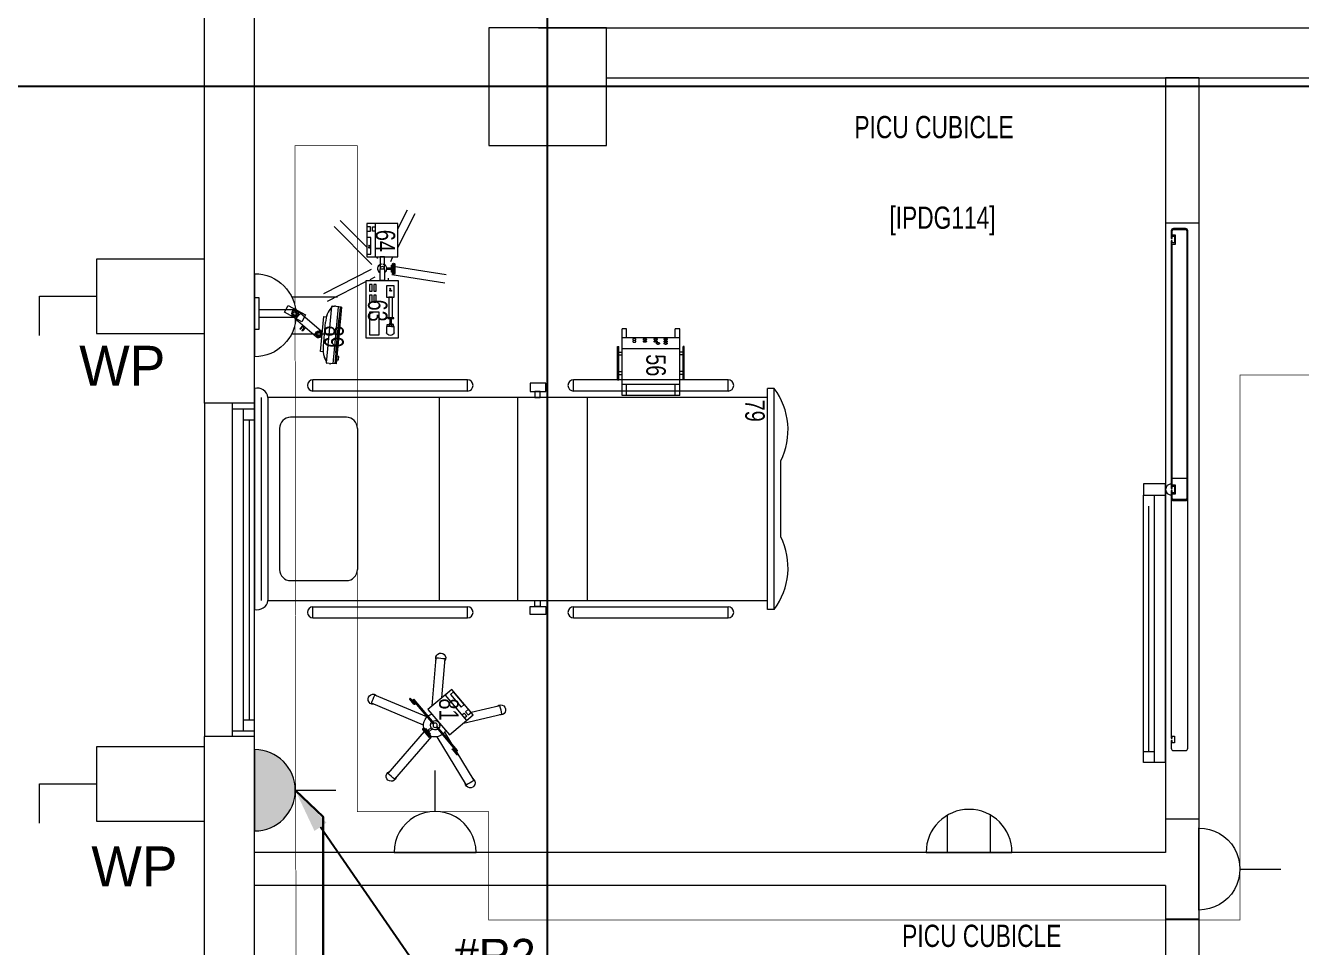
# Model space of a CAD drawing. Header units: metres. Extents: x 75097 to 220695, y -1557923 to -1361206.
# Drawn here: x 98263 to 104012, y -1400963 to -1396813 of the extents above; entities that cross this region are included whole.
import ezdxf
from ezdxf import colors
from ezdxf.entities.mleader import LeaderData, LeaderLine
from ezdxf.math import Vec2, Vec3

# ---------------------------------------------------------------- set-up
doc = ezdxf.new("R2010")
doc.units = ezdxf.units.M
doc.layers.get('0').update_dxf_attribs({"lineweight": 0})
for name, color, linetype, lineweight in [('A-100 - Copy$0$72_EGR_BASE_TEXT', 8, 'Continuous', 0), ('A-100 - Copy$0$Aluminum', 8, 'Continuous', 0), ('A-100 - Copy$0$Medical Equipment and Furniture', 8, 'Continuous', 0), ('A-100 - Copy$0$Medical Equipment and Furniture1', 8, 'Continuous', 5), ('A-100 - Copy$0$Medical Equipment and Furniture2', 8, 'Continuous', 13), ('A-100 - Copy$0$Proj', 8, 'Continuous', 0), ('A-100 - Copy$0$Structure', 8, 'Continuous', 9), ('A-100 - Copy$0$Walls', 8, 'Continuous', 0), ('A-100 - Copy$0$Wooden Joinery', 8, 'Continuous', 0), ('E-LG', 245, 'Continuous', 30)]:
    doc.layers.add(name, color=color, linetype=linetype, lineweight=lineweight)
doc.layers.add('A-100 - Copy$0$axes', color=8, linetype='Continuous')
doc.layers.add('PD-VENT', color=8, linetype='Continuous')
for name, color, linetype, lineweight, true_color in [('E-POWR', 7, 'Continuous', 9, 0x4e7e3e), ('E-POWR-IDEN _1-100_', 7, 'Continuous', 9, 0x4e7e3e), ('E-PW', 7, 'Continuous', 9, 0x4e7e3e)]:
    doc.layers.add(name, color=color, linetype=linetype, lineweight=lineweight, true_color=true_color)
doc.styles.add('A-100 - Copy$0$list_ghTextstyle', font='romans.shx', dxfattribs={"height": 0.25})
doc.styles.add('A-100 - Copy$0$X3G_ENTITY_257CFD', font='swisscl.ttf', dxfattribs={"height": 200})
doc.styles.add('A-100 - Copy$0$X3G_ENTITY_2587EA', font='swisscl.ttf', dxfattribs={"height": 200})
doc.styles.add('Optima_5', font='', dxfattribs={"height": 3.001645})
doc.styles.get("Standard").update_dxf_attribs({"font": 'GOTHIC.TTF'})
doc.styles.get('Optima_5').set_extended_font_data('Optima')

# ---------------------------------------------------------------- blocks, each defined once
blk = doc.blocks.new('GI-041_dwg_E-SKT2-3902840-GI-041')
at = {"layer": 'E-POWR'}
blk.add_line((0.1982, 0), (-0.1982, 0), dxfattribs=at)
at = {"layer": 'E-PW'}
for p, q in [((-0.0879, 0.1765), (-0.0879, 0.3944)), ((0.0878, 0.1766), (0.0878, 0.3944)), ((-0.1466, 0), (0.1466, 0))]:
    blk.add_line(p, q, dxfattribs=at)
blk.add_arc((0, 0), 0.1972, 0.0142, 180.0142, dxfattribs=at)
blk = doc.blocks.new('NORMAL SOCKET')
at = {"layer": 'E-POWR'}
for p, q in [((0, 307.7), (0, 615.4)), ((-307.7, 0), (307.7, 0))]:
    blk.add_line(p, q, dxfattribs=at)
blk.add_ellipse((0, 0), major_axis=(32.8, 305.9), ratio=1, start_param=4.81904, end_param=7.960633, dxfattribs=at)
blk = doc.blocks.new('GI-041_dwg__U120-3902841-GI-041')
at = {"layer": 'E-POWR', "flags": 128}
blk.add_lwpolyline([(-0.1145, 0), (0.1145, 0), (0.1145, 0.1572), (-0.1145, 0.1572)], close=True, dxfattribs=at)
blk.add_lwpolyline([(0.2354, 0.1613), (0.2354, 0.0786), (0.1145, 0.0786)], dxfattribs=at)
blk = doc.blocks.new('WALL OUTLET')
at = {"layer": 'E-POWR', "extrusion": (9.94399e-05, 4.90741e-07, 1)}
blk.add_line((-193.4, 0, 0), (193.4, 0, 0), dxfattribs=at)
blk.add_line((-193.4, 0, 0), (193.4, 0, 0), dxfattribs=at)
at = {"layer": 'E-POWR', "extrusion": (9.94399e-05, 4.90741e-07, 1), "elevation": 0}
for points in [[(-96.7, 0), (-96.7, 167.5)], [(96.7, 0), (96.7, 167.5)]]:
    blk.add_lwpolyline(points, dxfattribs=at)
at = {"layer": 'E-POWR', "extrusion": (9.94399e-05, 4.90741e-07, 1)}
blk.add_arc((0, 0, 0), 193.4, 359.99626, 179.99626, dxfattribs=at)
blk = doc.blocks.new('GI-041_dwg_UPS-E-SKT1-3902843-GI-041')
at = {"layer": 'E-POWR'}
blk.add_hatch(color=256, dxfattribs=at).paths.add_polyline_path([(-0.1987, -0.0005), (0.1987, -0.0005), (0.1929, 0.0471), (0.176, 0.0919), (0.1487, 0.1313), (0.1129, 0.1631), (0.0705, 0.1853), (0.024, 0.1968), (-0.024, 0.1968), (-0.0705, 0.1853), (-0.1129, 0.1631), (-0.1487, 0.1313), (-0.176, 0.0919), (-0.1929, 0.0471)], flags=0)
for p, q in [((0, 0.1983), (0, 0.397)), ((-0.1987, -0.0005), (0.1987, -0.0005)), ((-0.1473, -0.0005), (0.1473, -0.0005))]:
    blk.add_line(p, q, dxfattribs=at)
blk.add_arc((0, -0.0005), 0.1987, 360, 180, dxfattribs=at)
blk = doc.blocks.new('A-100 - Copy$0$IC.1')
at = {"layer": 'A-100 - Copy$0$Medical Equipment and Furniture1'}
for p, q in [((42.4872, -10.88), (41.4928, -10.88)), ((42.4472, -10.91), (41.5328, -10.91)), ((42.4472, -10.91), (41.5328, -10.91)), ((42.4472, -10.91), (41.5328, -10.91)), ((41.5328, -10.94), (41.5328, -13.1914)), ((42.4472, -10.94), (41.5328, -10.94)), ((42.4472, -13.1914), (42.4472, -10.94)), ((42.3077, -10.9923), (41.6724, -10.9923)), ((41.6224, -11.0423), (41.6224, -11.2937)), ((42.3577, -11.2937), (42.3577, -11.0423)), ((41.4542, -11.1429), (41.4542, -11.8396)), ((41.4542, -11.1429), (41.5042, -11.1429)), ((41.5042, -11.1429), (41.5042, -11.8396)), ((42.4759, -11.1429), (42.5259, -11.1429)), ((42.4759, -11.8396), (42.4759, -11.1429)), ((42.5259, -11.8396), (42.5259, -11.1429)), ((42.3077, -11.3437), (41.6724, -11.3437)), ((41.5328, -11.7137), (42.4472, -11.7137)), ((41.4542, -11.8396), (41.5042, -11.8396)), ((42.4759, -11.8396), (42.5259, -11.8396)), ((41.5328, -12.0657), (42.4472, -12.0657)), ((41.4542, -12.3172), (41.4542, -13.0139)), ((41.4542, -12.3172), (41.5042, -12.3172)), ((41.5042, -12.3172), (41.5042, -13.0139)), ((42.4759, -12.3172), (42.5259, -12.3172)), ((42.4759, -13.0139), (42.4759, -12.3172)), ((42.5259, -13.0139), (42.5259, -12.3172)), ((41.5328, -12.3807), (42.4472, -12.3807)), ((41.4542, -13.0139), (41.5042, -13.0139)), ((42.4759, -13.0139), (42.5259, -13.0139)), ((41.4928, -13.1914), (42.4872, -13.1914)), ((41.4928, -13.2214), (41.4928, -13.1914)), ((41.4928, -13.2214), (42.4872, -13.2214)), ((42.4872, -13.2214), (42.4872, -13.1914)), ((41.8192, -13.2514), (42.1609, -13.2514))]:
    blk.add_line(p, q, dxfattribs=at)
for points in [[(41.4689, -12.1927), (41.4689, -12.1212), (41.5064, -12.1212), (41.5064, -12.1927)], [(42.5112, -12.1927), (42.5112, -12.1212), (42.4737, -12.1212), (42.4737, -12.1927)], [(41.5064, -12.1674), (41.5064, -12.1434), (41.5328, -12.1434), (41.5328, -12.1674)], [(42.4737, -12.1674), (42.4737, -12.1434), (42.4472, -12.1434), (42.4472, -12.1674)]]:
    blk.add_lwpolyline(points, close=True, dxfattribs=at)
for centre, radius, start, end in [((41.539, -10.8926), 0.0478, 164.74006, 262.64007), ((42.4411, -10.8926), 0.0478, 277.35993, 15.25994), ((41.6724, -11.0423), 0.05, 90, 180), ((42.3077, -11.0423), 0.05, 0, 90), ((41.4792, -11.1429), 0.025, 0, 180), ((42.5009, -11.1429), 0.025, 0, 180), ((41.6724, -11.2937), 0.05, 180, 270), ((42.3077, -11.2937), 0.05, 270, 0), ((41.4792, -11.8396), 0.025, 180, 0), ((42.5009, -11.8396), 0.025, 180, 0), ((41.4792, -12.3172), 0.025, 0, 180), ((42.5009, -12.3172), 0.025, 0, 180), ((41.4792, -13.0139), 0.025, 180, 0), ((42.5009, -13.0139), 0.025, 180, 0), ((41.6806, -12.9691), 0.3145, 233.34878, 296.14643), ((42.2995, -12.9691), 0.3145, 243.85357, 306.65122)]:
    blk.add_arc(centre, radius, start, end, dxfattribs=at)
blk = doc.blocks.new('A-100 - Copy$0$IC.4')
at = {"layer": 'A-100 - Copy$0$Medical Equipment and Furniture1'}
for p, q in [((31.2175, -28.0475), (31.214, -28.0706)), ((31.2167, -28.0528), (31.4722, -28.0766)), ((31.2175, -28.0475), (31.266, -28.052)), ((31.2653, -28.0595), (31.266, -28.0521)), ((31.2653, -28.0595), (31.266, -28.0521)), ((31.266, -28.0521), (31.4238, -28.0667)), ((31.2125, -28.0897), (31.2131, -28.0787)), ((31.2125, -28.0897), (31.2131, -28.0787)), ((31.4683, -28.1146), (31.2135, -28.0909)), ((31.2174, -28.0912), (31.2135, -28.0909)), ((31.2152, -28.0625), (31.4716, -28.0865)), ((31.2152, -28.0625), (31.2652, -28.0672)), ((31.2653, -28.0595), (31.4231, -28.0741)), ((31.4238, -28.0667), (31.4231, -28.0741)), ((31.4238, -28.0667), (31.4233, -28.0721)), ((31.4238, -28.0667), (31.4724, -28.0712)), ((31.4709, -28.1027), (31.4695, -28.1137)), ((31.4709, -28.1027), (31.4695, -28.1137)), ((31.4724, -28.0712), (31.4715, -28.0946)), ((31.3256, -28.1392), (31.2451, -28.2325)), ((31.2591, -28.1266), (31.2601, -28.1153)), ((31.2591, -28.1266), (31.2601, -28.1154)), ((31.4169, -28.1412), (31.2591, -28.1266)), ((31.4169, -28.1412), (31.2591, -28.1266)), ((31.2698, -28.2538), (31.3503, -28.1605)), ((31.3924, -28.1291), (31.2853, -28.1192)), ((31.4179, -28.13), (31.4169, -28.1412)), ((31.4179, -28.13), (31.4169, -28.1412)), ((31.4683, -28.1146), (31.4643, -28.1143)), ((31.2095, -28.2871), (31.2519, -28.209)), ((31.2826, -28.2257), (31.2401, -28.3037)), ((31.2519, -28.209), (31.2826, -28.2257)), ((31.2985, -28.2206), (31.3144, -28.2343)), ((31.3049, -28.2217), (31.3107, -28.2149)), ((31.3166, -28.2318), (31.3049, -28.2217)), ((31.3087, -28.2087), (31.3246, -28.2225)), ((31.3224, -28.225), (31.3107, -28.2149)), ((31.3246, -28.2225), (31.3224, -28.225)), ((31.2451, -28.2325), (31.2297, -28.2503)), ((31.2297, -28.2503), (31.2297, -28.4193)), ((31.2451, -28.2325), (31.2698, -28.2538)), ((31.2623, -28.2624), (31.2698, -28.2538)), ((31.2623, -28.4193), (31.2623, -28.2564)), ((31.3144, -28.2343), (31.3166, -28.2318)), ((31.2401, -28.3037), (31.2095, -28.2871)), ((31.2623, -28.3628), (31.2623, -28.3284)), ((31.2297, -28.4193), (31.2623, -28.4193))]:
    blk.add_line(p, q, dxfattribs=at)
for points in [[(31.4384, -28.0681), (31.4536, -28.0695), (31.4545, -28.0605), (31.4392, -28.0591)], [(31.3181, -28.4193), (31.3181, -28.4389), (31.174, -28.4389), (31.174, -28.4193)]]:
    blk.add_lwpolyline(points, close=True, dxfattribs=at)
for centre, radius in [((31.338, -28.1499), 0.0146), ((31.338, -28.1499), 0.00861), ((31.246, -28.2564), 0.0146), ((31.246, -28.2564), 0.00861)]:
    blk.add_circle(centre, radius, dxfattribs=at)
for centre, radius, start, end in [((31.2197, -28.0753), 0.00743, 140.48168, 206.73229), ((31.2197, -28.0753), 0.00743, 140.48168, 206.73229), ((31.2136, -28.0897), 0.00112, 176.66877, 264.66879), ((31.2136, -28.0897), 0.00112, 176.66877, 264.66879), ((31.2885, -28.0151), 0.1042, 226.96619, 268.29174), ((31.2885, -28.0151), 0.1042, 226.96612, 254.21293), ((31.4648, -28.0982), 0.00761, 323.47742, 27.98418), ((31.4648, -28.0982), 0.00761, 323.47742, 27.98418), ((31.338, -28.1499), 0.0163, 319.18704, 139.18704), ((31.4085, -28.0262), 0.1042, 261.09392, 302.33649), ((31.4085, -28.0262), 0.1042, 275.17127, 302.33649), ((31.4684, -28.1135), 0.00113, 264.64594, 352.35028), ((31.4684, -28.1135), 0.00113, 264.64594, 352.35028), ((31.246, -28.2564), 0.0163, 180, 0)]:
    blk.add_arc(centre, radius, start, end, dxfattribs=at)
blk = doc.blocks.new('A-100 - Copy$0$Syringe')
at = {"layer": 'A-100 - Copy$0$Medical Equipment and Furniture2'}
for points in [[(42.9739, -11.5277), (42.7139, -11.5277), (42.7139, -11.3827), (42.9739, -11.3827), (42.9739, -11.5277)], [(42.7384, -11.5086), (42.7658, -11.5086), (42.7658, -11.475), (42.7384, -11.475)], [(42.779, -11.4899), (42.779, -11.487), (42.7748, -11.487), (42.7748, -11.5), (42.779, -11.5), (42.779, -11.497)], [(42.8023, -11.4899), (42.779, -11.4899)], [(42.779, -11.497), (42.8023, -11.497)], [(42.8055, -11.4851), (42.8055, -11.48), (42.8023, -11.48), (42.8023, -11.5069), (42.8055, -11.5069), (42.8055, -11.5019)], [(42.8055, -11.5019), (42.8984, -11.5019), (42.8984, -11.4851), (42.8055, -11.4851)], [(42.8055, -11.4899), (42.8055, -11.497)], [(42.8055, -11.497), (42.8055, -11.4899)], [(42.8055, -11.497), (42.8055, -11.4899)]]:
    blk.add_lwpolyline(points, dxfattribs=at)
for points in [[(42.8312, -11.3974), (42.7289, -11.3974), (42.7289, -11.4415), (42.8312, -11.4415)], [(42.9073, -11.3985), (42.8765, -11.3985), (42.8765, -11.4091), (42.9073, -11.4091)], [(42.9073, -11.4175), (42.8765, -11.4175), (42.8765, -11.4281), (42.9073, -11.4281)], [(42.956, -11.3985), (42.9252, -11.3985), (42.9252, -11.4091), (42.956, -11.4091)], [(42.956, -11.4175), (42.9252, -11.4175), (42.9252, -11.4281), (42.956, -11.4281)], [(42.7748, -11.487), (42.7658, -11.487), (42.7658, -11.4777), (42.7748, -11.4777)], [(42.7748, -11.4967), (42.7658, -11.4967), (42.7658, -11.5059), (42.7748, -11.5059)], [(42.9498, -11.475), (42.8984, -11.475), (42.8984, -11.5086), (42.9498, -11.5086)]]:
    blk.add_lwpolyline(points, close=True, dxfattribs=at)
at = {"layer": 'A-100 - Copy$0$Medical Equipment and Furniture2', "extrusion": (0, 0, -1)}
blk.add_ellipse((42.7384, -11.4918), major_axis=(0, 0.0168), ratio=0.733735, start_param=3.141593, end_param=6.283185, dxfattribs=at)
blk = doc.blocks.new('A-100 - Copy$0$Infusion')
at = {"layer": 'A-100 - Copy$0$Medical Equipment and Furniture2'}
for points in [[(43.0793, -11.3852), (43.0793, -11.5252), (43.2293, -11.5252), (43.2293, -11.3852), (43.0793, -11.3852)], [(43.1962, -11.4242), (43.1962, -11.4114), (43.215, -11.4114), (43.215, -11.4242)]]:
    blk.add_lwpolyline(points, dxfattribs=at)
for points in [[(43.0793, -11.3852), (43.0793, -11.4242), (43.2293, -11.4242), (43.2293, -11.3852)], [(43.0927, -11.3852), (43.0927, -11.404), (43.1673, -11.404), (43.1673, -11.3852)], [(43.1962, -11.3852), (43.1962, -11.4027), (43.215, -11.4027), (43.215, -11.3852)]]:
    blk.add_lwpolyline(points, close=True, dxfattribs=at)
blk = doc.blocks.new('A-100 - Copy$0$Infusion Syringe')
at = {"layer": 'A-100 - Copy$0$Medical Equipment and Furniture1'}
for p, q in [((42.9683, -11.3827), (42.8788, -11.2071)), ((43.0225, -11.4053), (42.9127, -11.1899)), ((43.0459, -11.409), (43.2169, -11.238)), ((43.1234, -11.3852), (43.2437, -11.2649)), ((42.9886, -11.4225), (42.9765, -11.3988)), ((43.0124, -11.4411), (43.017, -11.4365)), ((43.0234, -11.4354), (43.017, -11.4365)), ((43.0357, -11.4374), (43.0414, -11.4403)), ((43.0444, -11.4461), (43.0414, -11.4403)), ((43.0728, -11.4359), (43.0766, -11.432)), ((43.0006, -11.498), (42.9627, -11.7368)), ((42.9753, -11.4431), (42.9739, -11.4433)), ((42.9838, -11.4812), (42.9765, -11.4824)), ((43.0175, -11.473), (43.0233, -11.476)), ((43.0297, -11.4749), (43.0233, -11.476)), ((43.0407, -11.4693), (43.0453, -11.4647)), ((43.0463, -11.4583), (43.0453, -11.4647)), ((43.0592, -11.4932), (43.0766, -11.502)), ((43.0791, -11.4595), (43.0793, -11.4596)), ((43.0381, -11.5039), (43.0003, -11.7427)), ((43.1221, -11.5252), (43.2746, -11.6029)), ((43.2058, -11.5252), (43.2919, -11.5691))]:
    blk.add_line(p, q, dxfattribs=at)
for points in [[(43.0266, -11.4455), (43.0266, -11.4649), (42.9739, -11.4649), (42.9739, -11.4455)], [(43.043, -11.4963), (43.043, -11.5009), (43.0102, -11.5009), (43.0102, -11.4963)], [(43.0266, -11.4455), (43.0266, -11.4649), (43.0793, -11.4649), (43.0793, -11.4455)]]:
    blk.add_lwpolyline(points, close=True, dxfattribs=at)
for points in [[(43.0302, -11.4759), (43.0302, -11.4963), (43.0229, -11.4963), (43.0229, -11.4759)], [(43.0046, -11.5009), (43.0485, -11.5009)], [(43.0485, -11.5116), (43.0046, -11.5116)]]:
    blk.add_lwpolyline(points, dxfattribs=at)
for radius, start, end in [(0.021, 6.82759, 152.46157), (0.021, 207.53843, 353.17241), (0.00972, 270, 90)]:
    blk.add_arc((43.0266, -11.4552), radius, start, end, dxfattribs=at)
for centre in [(43.0046, -11.5062), (43.0101, -11.5062), (43.0156, -11.5062), (43.0211, -11.5062), (43.0266, -11.5062), (43.0321, -11.5062), (43.0375, -11.5062), (43.043, -11.5062), (43.0485, -11.5062)]:
    blk.add_ellipse(centre, major_axis=(0, -0.00537), ratio=0.510594, start_param=3.141593, end_param=9.424778, dxfattribs=at)
for name in ['A-100 - Copy$0$Syringe', 'A-100 - Copy$0$Infusion']:
    blk.add_blockref(name, (0, 0), dxfattribs=at)
blk = doc.blocks.new('A-100 - Copy$0$IC.5')
at = {"layer": 'A-100 - Copy$0$Medical Equipment and Furniture2'}
for points in [[(31.601, -27.8325), (31.5106, -27.9394), (31.3961, -27.8425), (31.4865, -27.7356), (31.601, -27.8325)], [(31.4866, -27.7868), (31.4949, -27.777), (31.4805, -27.7649), (31.4723, -27.7746)]]:
    blk.add_lwpolyline(points, dxfattribs=at)
for points in [[(31.601, -27.8325), (31.5758, -27.8623), (31.4613, -27.7654), (31.4865, -27.7356)], [(31.5118, -27.757), (31.5005, -27.7703), (31.4862, -27.7582), (31.4974, -27.7449)], [(31.5908, -27.8238), (31.5786, -27.8382), (31.5217, -27.79), (31.5338, -27.7757)]]:
    blk.add_lwpolyline(points, close=True, dxfattribs=at)
blk = doc.blocks.new('A-100 - Copy$0$IC.5 on Trolley')
at = {"layer": 'A-100 - Copy$0$Medical Equipment and Furniture1'}
for p, q in [((31.4491, -27.7798), (31.4897, -27.6072)), ((31.4983, -27.7455), (31.5287, -27.6163)), ((31.3877, -27.8988), (31.1701, -27.7668)), ((31.3241, -27.8134), (31.1908, -27.7326)), ((31.3299, -27.8295), (31.307, -27.8101)), ((31.3331, -27.8257), (31.3102, -27.8063)), ((31.4309, -27.9028), (31.3236, -27.812)), ((31.4342, -27.899), (31.3268, -27.8081)), ((31.4084, -27.8646), (31.3558, -27.8327)), ((31.5637, -27.8766), (31.7403, -27.8619)), ((31.3897, -27.9237), (31.1969, -28.0898)), ((31.4203, -27.9024), (31.4217, -27.8961)), ((31.4213, -27.9147), (31.4238, -27.9207)), ((31.4224, -27.8955), (31.4217, -27.8961)), ((31.4293, -27.9241), (31.4238, -27.9207)), ((31.4267, -27.8918), (31.4262, -27.8922)), ((31.4381, -27.887), (31.4445, -27.8865)), ((31.4414, -27.9269), (31.4479, -27.9264)), ((31.4501, -27.8899), (31.4445, -27.8865)), ((31.4453, -27.9149), (31.5526, -28.0058)), ((31.4528, -27.9221), (31.4479, -27.9264)), ((31.4485, -27.9111), (31.5558, -28.002)), ((31.4582, -27.8992), (31.4607, -27.9052)), ((31.4592, -27.9115), (31.4607, -27.9052)), ((31.49, -27.9229), (31.491, -27.9228)), ((31.5272, -27.9198), (31.7436, -27.9018)), ((31.4119, -27.9573), (31.223, -28.1201)), ((31.4401, -27.9597), (31.5386, -28.1944)), ((31.477, -27.9442), (31.5755, -28.1789)), ((31.5343, -28.0025), (31.5572, -28.0219)), ((31.5375, -27.9987), (31.5604, -28.0181))]:
    blk.add_line(p, q, dxfattribs=at)
for points in [[(31.42, -27.9642), (31.3865, -27.9358)], [(31.3935, -27.9276), (31.427, -27.956)], [(31.4291, -27.9251), (31.416, -27.9407), (31.4104, -27.936), (31.4235, -27.9204)]]:
    blk.add_lwpolyline(points, dxfattribs=at)
blk.add_lwpolyline([(31.4257, -27.949), (31.4227, -27.9524), (31.3977, -27.9312), (31.4006, -27.9278)], close=True, dxfattribs=at)
blk.add_circle((31.4397, -27.907), 0.00972, dxfattribs=at)
for centre, radius, start, end in [((31.5092, -27.6118), 0.0225, 319.48845, 194.02054), ((31.4397, -27.907), 0.3033, 72.97321, 80.53577), ((31.1804, -27.7497), 0.0225, 31.48845, 266.02054), ((31.4397, -27.907), 0.3033, 144.97321, 152.53577), ((31.3086, -27.8082), 0.0025, 49.75449, 229.75449), ((31.3216, -27.8134), 0.0025, 269.57621, 49.75449), ((31.3252, -27.8101), 0.0025, 49.75449, 229.75449), ((31.3315, -27.8276), 0.0025, 229.75449, 49.75449), ((31.3343, -27.8243), 0.0025, 49.75449, 187.05013), ((31.4397, -27.907), 0.0527, 116.24338, 202.9382), ((31.7419, -27.8818), 0.0225, 247.48845, 122.02054), ((31.4397, -27.907), 0.3033, 0.97321, 8.53577), ((31.4397, -27.907), 0.021, 146.58208, 312.9269), ((31.4397, -27.907), 0.021, 326.58208, 132.9269), ((31.4397, -27.907), 0.0527, 256.57079, 343.2656), ((31.5359, -28.0006), 0.0025, 49.75449, 229.75449), ((31.5387, -27.9973), 0.0025, 272.45885, 49.75449), ((31.5515, -28.008), 0.0025, 49.75449, 189.93277), ((31.5542, -28.0039), 0.0025, 229.75449, 49.75449), ((31.5588, -28.02), 0.0025, 229.75449, 49.75449), ((31.21, -28.1049), 0.0225, 103.48845, 338.02054), ((31.4397, -27.907), 0.3033, 216.97321, 224.53577), ((31.557, -28.1866), 0.0225, 175.48845, 50.02054), ((31.4397, -27.907), 0.3033, 288.97321, 296.53577)]:
    blk.add_arc(centre, radius, start, end, dxfattribs=at)
for centre in [(31.39, -27.9317), (31.3942, -27.9353), (31.3984, -27.9388), (31.4026, -27.9424), (31.4067, -27.9459), (31.4109, -27.9495), (31.4151, -27.953), (31.4193, -27.9566), (31.4235, -27.9601)]:
    blk.add_ellipse(centre, major_axis=(0.00347, 0.0041), ratio=0.510594, dxfattribs=at)
blk.add_blockref('A-100 - Copy$0$IC.5', (0, 0), dxfattribs=at)
blk = doc.blocks.new('A-100 - Copy$0$ME17423-P')
at = {"layer": 'A-100 - Copy$0$Medical Equipment and Furniture1'}
for p, q in [((0.26, 0), (0, 0)), ((0, 0), (0, -0.3)), ((0.02, 0), (0.02, -0.05)), ((0.24, 0), (0.24, -0.05)), ((0.26, 0), (0.26, -0.3)), ((0.26, -0.05), (0, -0.05)), ((0.24, -0.02), (0.02, -0.02)), ((-0.02, -0.07), (-0.02, -0.22)), ((-0.02, -0.07), (-0.015, -0.07)), ((-0.015, -0.07), (-0.015, -0.22)), ((-0.015, -0.095), (0, -0.095)), ((-0.015, -0.1075), (0, -0.1075)), ((0.275, -0.095), (0.26, -0.095)), ((0.275, -0.1075), (0.26, -0.1075)), ((0.275, -0.07), (0.275, -0.22)), ((0.28, -0.07), (0.275, -0.07)), ((0.28, -0.07), (0.28, -0.22)), ((-0.02, -0.22), (-0.015, -0.22)), ((-0.015, -0.1825), (0, -0.1825)), ((-0.015, -0.195), (0, -0.195)), ((0.26, -0.21), (0, -0.21)), ((0.275, -0.1825), (0.26, -0.1825)), ((0.275, -0.195), (0.26, -0.195)), ((0.28, -0.22), (0.275, -0.22)), ((0.26, -0.26), (0, -0.26)), ((0.02, -0.26), (0.02, -0.3)), ((0.24, -0.26), (0.24, -0.3)), ((0.02, -0.3), (0, -0.3)), ((0.26, -0.3), (0.24, -0.3))]:
    blk.add_line(p, q, dxfattribs=at)
for points in [[(0.0623, -0.2435, -0.14448), (0.0618, -0.2451, -0.107176), (0.0603, -0.2466, -0.077753), (0.0582, -0.2475, -0.064938), (0.0555, -0.2479, -0.064938), (0.0528, -0.2475, -0.077753), (0.0508, -0.2466, -0.107176), (0.0492, -0.2451, -0.14448), (0.0488, -0.2435, -0.14448), (0.0492, -0.242, -0.107176), (0.0508, -0.2405, -0.077753), (0.0528, -0.2396, -0.064938), (0.0555, -0.2392, -0.064938), (0.0582, -0.2396, -0.077753), (0.0603, -0.2405, -0.107176), (0.0618, -0.242, -0.14448)], [(0.0623, -0.2529, -0.14448), (0.0618, -0.2544, -0.107176), (0.0603, -0.2559, -0.077753), (0.0582, -0.2568, -0.064938), (0.0555, -0.2572, -0.064938), (0.0528, -0.2568, -0.077753), (0.0508, -0.2559, -0.107176), (0.0492, -0.2544, -0.14448), (0.0488, -0.2529, -0.14448), (0.0492, -0.2513, -0.107176), (0.0508, -0.2498, -0.077753), (0.0528, -0.2489, -0.064938), (0.0555, -0.2485, -0.064938), (0.0582, -0.2489, -0.077753), (0.0603, -0.2498, -0.107176), (0.0618, -0.2513, -0.14448)]]:
    blk.add_lwpolyline(points, format="xyb", close=True, dxfattribs=at)
for centre, radius, start, end in [((0.1624, -0.2404), 0.0105, 90, 104.86185), ((0.1624, -0.2404), 0.0105, 75.13815, 90), ((0.1966, -0.2404), 0.0105, 90, 104.86185), ((0.1966, -0.2404), 0.0105, 75.13815, 90), ((0.0991, -0.2435), 0.00284, 147.11529, 180), ((0.0991, -0.2435), 0.00284, 180, 212.88471), ((0.0991, -0.2529), 0.00284, 147.11529, 180), ((0.0991, -0.2529), 0.00284, 180, 212.88471), ((0.101, -0.2447), 0.00507, 122.64571, 147.11529), ((0.101, -0.2423), 0.00507, 212.88471, 237.35429), ((0.101, -0.2541), 0.00507, 122.64571, 147.11529), ((0.101, -0.2517), 0.00507, 212.88471, 237.35429), ((0.1022, -0.2467), 0.00735, 104.86185, 122.64571), ((0.1022, -0.2404), 0.00735, 237.35429, 255.13815), ((0.1022, -0.256), 0.00735, 104.86185, 122.64571), ((0.1022, -0.2497), 0.00735, 237.35429, 255.13815), ((0.103, -0.2497), 0.0105, 90, 104.86185), ((0.103, -0.2374), 0.0105, 255.13815, 270), ((0.103, -0.259), 0.0105, 90, 104.86185), ((0.103, -0.2467), 0.0105, 255.13815, 270), ((0.103, -0.2497), 0.0105, 75.13815, 90), ((0.103, -0.2374), 0.0105, 270, 284.86185), ((0.103, -0.259), 0.0105, 75.13815, 90), ((0.103, -0.2467), 0.0105, 270, 284.86185), ((0.1039, -0.2467), 0.00735, 57.35429, 75.13815), ((0.1039, -0.2404), 0.00735, 284.86185, 302.64571), ((0.1039, -0.256), 0.00735, 57.35429, 75.13815), ((0.1039, -0.2497), 0.00735, 284.86185, 302.64571), ((0.1051, -0.2447), 0.00507, 32.88471, 57.35429), ((0.1051, -0.2423), 0.00507, 302.64571, 327.11529), ((0.1051, -0.2541), 0.00507, 32.88471, 57.35429), ((0.1051, -0.2517), 0.00507, 302.64571, 327.11529), ((0.107, -0.2435), 0.00284, 0, 32.88471), ((0.107, -0.2435), 0.00284, 327.11529, 360), ((0.107, -0.2529), 0.00284, 0, 32.88471), ((0.107, -0.2529), 0.00284, 327.11529, 360), ((0.1475, -0.2435), 0.00284, 147.11529, 180), ((0.1475, -0.2435), 0.00284, 180, 212.88471), ((0.1475, -0.2529), 0.00284, 147.11529, 180), ((0.1475, -0.2529), 0.00284, 180, 212.88471), ((0.1494, -0.2447), 0.00507, 122.64571, 147.11529), ((0.1494, -0.2423), 0.00507, 212.88471, 237.35429), ((0.1494, -0.2541), 0.00507, 122.64571, 147.11529), ((0.1494, -0.2517), 0.00507, 212.88471, 237.35429), ((0.1506, -0.2467), 0.00735, 104.86185, 122.64571), ((0.1506, -0.2404), 0.00735, 237.35429, 255.13815), ((0.1506, -0.256), 0.00735, 104.86185, 122.64571), ((0.1506, -0.2497), 0.00735, 237.35429, 255.13815), ((0.1514, -0.2497), 0.0105, 90, 104.86185), ((0.1514, -0.2374), 0.0105, 255.13815, 270), ((0.1514, -0.259), 0.0105, 90, 104.86185), ((0.1514, -0.2467), 0.0105, 255.13815, 270), ((0.1514, -0.2497), 0.0105, 75.13815, 90), ((0.1514, -0.2374), 0.0105, 270, 284.86185), ((0.1514, -0.259), 0.0105, 75.13815, 90), ((0.1514, -0.2467), 0.0105, 270, 284.86185), ((0.1522, -0.2467), 0.00735, 57.35429, 75.13815), ((0.1522, -0.2404), 0.00735, 284.86185, 302.64571), ((0.1522, -0.256), 0.00735, 57.35429, 75.13815), ((0.1522, -0.2497), 0.00735, 284.86185, 302.64571), ((0.1585, -0.2342), 0.00284, 147.11529, 180), ((0.1585, -0.2342), 0.00284, 180, 212.88471), ((0.1604, -0.2354), 0.00507, 122.64571, 147.11529), ((0.1604, -0.233), 0.00507, 212.88471, 237.35429), ((0.1534, -0.2447), 0.00507, 32.88471, 57.35429), ((0.1534, -0.2423), 0.00507, 302.64571, 327.11529), ((0.1534, -0.2541), 0.00507, 32.88471, 57.35429), ((0.1534, -0.2517), 0.00507, 302.64571, 327.11529), ((0.1616, -0.2373), 0.00735, 104.86185, 122.64571), ((0.1616, -0.2311), 0.00735, 237.35429, 255.13815), ((0.1553, -0.2435), 0.00284, 0, 32.88471), ((0.1553, -0.2435), 0.00284, 327.11529, 360), ((0.1553, -0.2529), 0.00284, 0, 32.88471), ((0.1553, -0.2529), 0.00284, 327.11529, 360), ((0.1624, -0.228), 0.0105, 255.13815, 270), ((0.1624, -0.228), 0.0105, 270, 284.86185), ((0.1632, -0.2373), 0.00735, 57.35429, 75.13815), ((0.1632, -0.2311), 0.00735, 284.86185, 302.64571), ((0.1645, -0.2354), 0.00507, 32.88471, 57.35429), ((0.1645, -0.233), 0.00507, 302.64571, 327.11529), ((0.1663, -0.2342), 0.00284, 0, 32.88471), ((0.1663, -0.2342), 0.00284, 327.11529, 0), ((0.1927, -0.2342), 0.00284, 147.11529, 180), ((0.1927, -0.2342), 0.00284, 180, 212.88471), ((0.1927, -0.2435), 0.00284, 147.11529, 180), ((0.1927, -0.2435), 0.00284, 180, 212.88471), ((0.1927, -0.2529), 0.00284, 147.11529, 180), ((0.1927, -0.2529), 0.00284, 180, 212.88471), ((0.1945, -0.2354), 0.00507, 122.64571, 147.11529), ((0.1945, -0.233), 0.00507, 212.88471, 237.35429), ((0.1945, -0.2447), 0.00507, 122.64571, 147.11529), ((0.1945, -0.2423), 0.00507, 212.88471, 237.35429), ((0.1945, -0.2541), 0.00507, 122.64571, 147.11529), ((0.1945, -0.2517), 0.00507, 212.88471, 237.35429), ((0.1958, -0.2373), 0.00735, 104.86185, 122.64571), ((0.1958, -0.2311), 0.00735, 237.35429, 255.13815), ((0.1958, -0.2467), 0.00735, 104.86185, 122.64571), ((0.1958, -0.2404), 0.00735, 237.35429, 255.13815), ((0.1958, -0.256), 0.00735, 104.86185, 122.64571), ((0.1958, -0.2497), 0.00735, 237.35429, 255.13815), ((0.1966, -0.228), 0.0105, 255.13815, 270), ((0.1966, -0.2497), 0.0105, 90, 104.86185), ((0.1966, -0.2374), 0.0105, 255.13815, 270), ((0.1966, -0.259), 0.0105, 90, 104.86185), ((0.1966, -0.2467), 0.0105, 255.13815, 270), ((0.1966, -0.228), 0.0105, 270, 284.86185), ((0.1966, -0.2497), 0.0105, 75.13815, 90), ((0.1966, -0.2374), 0.0105, 270, 284.86185), ((0.1966, -0.259), 0.0105, 75.13815, 90), ((0.1966, -0.2467), 0.0105, 270, 284.86185), ((0.1974, -0.2373), 0.00735, 57.35429, 75.13815), ((0.1974, -0.2311), 0.00735, 284.86185, 302.64571), ((0.1974, -0.2467), 0.00735, 57.35429, 75.13815), ((0.1974, -0.2404), 0.00735, 284.86185, 302.64571), ((0.1974, -0.256), 0.00735, 57.35429, 75.13815), ((0.1974, -0.2497), 0.00735, 284.86185, 302.64571), ((0.1986, -0.2354), 0.00507, 32.88471, 57.35429), ((0.1986, -0.233), 0.00507, 302.64571, 327.11529), ((0.1986, -0.2447), 0.00507, 32.88471, 57.35429), ((0.1986, -0.2423), 0.00507, 302.64571, 327.11529), ((0.1986, -0.2541), 0.00507, 32.88471, 57.35429), ((0.1986, -0.2517), 0.00507, 302.64571, 327.11529), ((0.2005, -0.2342), 0.00284, 0, 32.88471), ((0.2005, -0.2342), 0.00284, 327.11529, 360), ((0.2005, -0.2435), 0.00284, 0, 32.88471), ((0.2005, -0.2435), 0.00284, 327.11529, 360), ((0.2005, -0.2529), 0.00284, 0, 32.88471), ((0.2005, -0.2529), 0.00284, 327.11529, 360)]:
    blk.add_arc(centre, radius, start, end, dxfattribs=at)
blk = doc.blocks.new('A-100 - Copy')
at = {"layer": 'A-100 - Copy$0$Aluminum'}
for p, q in [((99195.3, -1400013.2, 2.4), (99195.3, -1398513.2, 2.4)), ((99195.3, -1398538.2, 2.4), (99295.3, -1398538.2, 2.4)), ((99245.3, -1399988.2, 2.4), (99245.3, -1398538.2, 2.4)), ((99295.3, -1400013.2, 2.4), (99295.3, -1398513.2, 2.4)), ((99245.3, -1398588.2, 2.4), (99295.3, -1398588.2, 2.4)), ((99270.3, -1398588.2, 2.4), (99270.3, -1399938.2, 2.4)), ((103300.3, -1400131.4, -0.9), (103300.3, -1398926.7, -0.9)), ((103350.3, -1400131.4, -0.9), (103350.3, -1398926.7, -0.9)), ((103400.3, -1400131.4, -0.9), (103400.3, -1398926.7, -0.9)), ((103325.3, -1400081.4, -0.9), (103325.3, -1398976.7, -0.9)), ((99195.3, -1399988.2, 2.4), (99295.3, -1399988.2, 2.4)), ((99245.3, -1399938.2, 2.4), (99295.3, -1399938.2, 2.4)), ((103300.3, -1400081.4, -0.9), (103350.3, -1400081.4, -0.9)), ((103400.3, -1400131.4, -0.9), (103300.3, -1400131.4, -0.9))]:
    blk.add_line(p, q, dxfattribs=at)
at = {"layer": 'A-100 - Copy$0$Aluminum', "elevation": -0.9}
for points in [[(103400.3, -1397047.7), (103550.3, -1397047.7), (103550.3, -1400385.2)], [(103550.3, -1397047.7), (103400.3, -1397047.7), (103400.3, -1400385.2)], [(103400.3, -1400835.2), (103400.3, -1403872.7)], [(103550.3, -1400835.2), (103550.3, -1403872.7)]]:
    blk.add_lwpolyline(points, dxfattribs=at)
blk.add_lwpolyline([(103400.3, -1398926.7), (103400.3, -1398876.7), (103300.3, -1398876.7), (103300.3, -1398926.7)], close=True, dxfattribs=at)
at = {"layer": 'A-100 - Copy$0$axes'}
for p, q in [((100615.3, -1477297.4, 2.4), (100615.3, -1366691.8, 2.4)), ((178940.3, -1397087.7, 0), (95650.8, -1397087.7, 0))]:
    blk.add_line(p, q, dxfattribs=at)
at = {"layer": 'A-100 - Copy$0$Proj'}
blk.add_line((99070.3, -1398513.2, 2.4), (99070.3, -1400013.2, 2.4), dxfattribs=at)
at = {"layer": 'A-100 - Copy$0$Structure', "elevation": 0}
blk.add_lwpolyline([(100350.3, -1397352.7), (100880.3, -1397352.7), (100880.3, -1396822.7), (100350.3, -1396822.7)], close=True, dxfattribs=at)
at = {"layer": 'A-100 - Copy$0$Walls'}
for p, q in [((99070.3, -1398513.2, 2.4), (99070.3, -1395542.7, 2.4)), ((99295.3, -1398513.2, 2.4), (99295.3, -1395767.7, 2.4)), ((100575.3, -1396822.7, 0), (107548.3, -1396822.7, -2.4)), ((100880.3, -1397047.7, 0), (107548.3, -1397047.7, -2.4)), ((99295.3, -1398513.2, 2.4), (99070.3, -1398513.2, 2.4)), ((99070.3, -1401603.2, 2.4), (99070.3, -1400013.2, 2.4)), ((99295.3, -1400013.2, 2.4), (99070.3, -1400013.2, 2.4)), ((99295.3, -1401603.2, 2.4), (99295.3, -1400013.2, 2.4)), ((103550.3, -1400385.2, -0.9), (103400.3, -1400385.2, -0.9)), ((103400.3, -1400385.2, -0.9), (103400.3, -1400535.2, -0.8)), ((103550.3, -1400385.2, -0.9), (103550.3, -1400835.2, -0.6)), ((103400.3, -1400535.2, -0.8), (99295.3, -1400535.2, 2.4)), ((103400.3, -1400685.2, -0.8), (99295.3, -1400685.2, 2.4)), ((103400.3, -1400685.2, -0.8), (103400.3, -1400835.2, -0.8)), ((103400.3, -1400835.2, -0.8), (103550.3, -1400835.2, -0.9))]:
    blk.add_line(p, q, dxfattribs=at)
at = {"layer": 'A-100 - Copy$0$Wooden Joinery', "elevation": -0.9}
blk.add_lwpolyline([(103400.3, -1397701.7), (103550.3, -1397701.7), (103550.3, -1400131.4)], dxfattribs=at)
for points in [[(103430.3, -1398916.7), (103430.3, -1398906.7), (103425.3, -1398906.7), (103425.3, -1398941.7, 0.414214), (103435.3, -1398951.7), (103490.3, -1398951.7, 0.414214), (103500.3, -1398941.7), (103500.3, -1397736.7, 0.414214), (103490.3, -1397726.7), (103435.3, -1397726.7, 0.414214), (103425.3, -1397736.7), (103425.3, -1397771.7), (103430.3, -1397771.7), (103430.3, -1397761.7), (103440.3, -1397761.7), (103440.3, -1397791.7), (103430.3, -1397791.7), (103430.3, -1397781.7), (103425.3, -1397781.7), (103425.3, -1398896.7), (103430.3, -1398896.7), (103430.3, -1398886.7), (103440.3, -1398886.7), (103440.3, -1398916.7)], [(103430.3, -1398881.7), (103430.3, -1397796.7), (103445.3, -1397796.7), (103445.3, -1397756.7), (103430.3, -1397756.7), (103430.3, -1397736.7, -0.414214), (103435.3, -1397731.7), (103490.3, -1397731.7, -0.414214), (103495.3, -1397736.7), (103495.3, -1398941.7, -0.414214), (103490.3, -1398946.7), (103435.3, -1398946.7, -0.414214), (103430.3, -1398941.7), (103430.3, -1398921.7), (103445.3, -1398921.7), (103445.3, -1398881.7)], [(103430.3, -1400041.7), (103430.3, -1400031.7), (103425.3, -1400031.7), (103425.3, -1400066.7, 0.414214), (103435.3, -1400076.7), (103490.3, -1400076.7, 0.414214), (103500.3, -1400066.7), (103500.3, -1398861.7, 0.414214), (103490.3, -1398851.7), (103435.3, -1398851.7, 0.414214), (103425.3, -1398861.7), (103425.3, -1398896.7), (103430.3, -1398896.7), (103430.3, -1398886.7), (103440.3, -1398886.7), (103440.3, -1398916.7), (103430.3, -1398916.7), (103430.3, -1398906.7), (103425.3, -1398906.7), (103425.3, -1400021.7), (103430.3, -1400021.7), (103430.3, -1400011.7), (103440.3, -1400011.7), (103440.3, -1400041.7)]]:
    blk.add_lwpolyline(points, format="xyb", close=True, dxfattribs=at)
at = {"layer": 'A-100 - Copy$0$Wooden Joinery'}
blk.add_arc((103425.3, -1398901.7, -0.9), 25, 90, 270, dxfattribs=at)
at = {"layer": 'A-100 - Copy$0$Medical Equipment and Furniture'}
for name, p, xscale, yscale, zscale, rotation in [('A-100 - Copy$0$Infusion Syringe', (88415.3, -1440934, 0), 1000.000000000003, 1000.000000000003, 1000.000000000003, 90), ('A-100 - Copy$0$IC.4', (127734.2, -1366863.5, 0), 1000, 1000, 1000, 270), ('A-100 - Copy$0$ME17423-P', (100950.9, -1398478.1, 0), -1000.000000000002, 1000.000000000003, 1000, 180.0002291391862), ('A-100 - Copy$0$IC.1', (88415.3, -1440934, 0), 1000.000000000003, 1000.000000000003, 1000.000000000003, 90), ('A-100 - Copy$0$IC.5 on Trolley', (128016, -1431402.8, 0), -1000, 1000, 1000, 270)]:
    blk.add_blockref(name, p, dxfattribs=dict(at, xscale=xscale, yscale=yscale, zscale=zscale, rotation=rotation))
at = {"layer": 'A-100 - Copy$0$72_EGR_BASE_TEXT', "char_height": 100, "attachment_point": 2, "style": 'A-100 - Copy$0$X3G_ENTITY_2587EA'}
for s, insert in [('PICU CUBICLE', (102356.8, -1397219.8, 2.4)), ('[IPDG114]', (102394.9, -1397627.8, 2.4)), ('PICU CUBICLE', (102572, -1400861.1, 2.4))]:
    blk.add_mtext(s, dxfattribs=dict(at, insert=insert))
at = {"layer": 'A-100 - Copy$0$Medical Equipment and Furniture', "style": 'A-100 - Copy$0$list_ghTextstyle'}
for p in [(99809.2, -1397802.4, -2.4), (99903.1, -1397996.2, 0)]:
    blk.add_text('x2', height=9, rotation=270, dxfattribs=at).set_placement(p)
at = {"layer": 'A-100 - Copy$0$Medical Equipment and Furniture', "char_height": 87.47, "attachment_point": 2, "rotation": 270, "style": 'A-100 - Copy$0$X3G_ENTITY_257CFD'}
for s, insert in [('64', (99928.7, -1397782.2, 0)), ('63', (99893.9, -1398096.3, 2.4)), ('89', (99696.8, -1398213.4, 2.4)), ('56', (101147.9, -1398342.4, 0)), ('79', (101593.8, -1398546.6, 0)), ('81', (100214.5, -1399892.1, 2.4))]:
    blk.add_mtext(s, dxfattribs=dict(at, insert=insert))

msp = doc.modelspace()

# ---------------------------------------------------------------- linework, layer by layer
at = {"layer": 'E-LG', "color": 1, "elevation": 2.4}
msp.add_lwpolyline([(99478.7, -1400255.6), (99604.2, -1400374.6), (99604.2, -1403461.1), (99478.7, -1403569.2), (99618.8, -1403735.9), (99618.8, -1404252.3, 0.414214), (99623.8, -1404257.3), (102222.4, -1404257.3), (102322.5, -1404206.1), (102230.5, -1404323.2), (99623.8, -1404323.2, 0.414214), (99618.8, -1404328.2), (99618.8, -1408355), (99478.7, -1408541.3), (99630.3, -1408700.6), (99630.3, -1413172.7), (99478.7, -1413278.2), (99628.7, -1413351.7), (99628.7, -1417921.9), (99478.7, -1418070.9), (99625, -1418178.8), (99625, -1421782.9), (99478.7, -1421950.9)], format="xyb", dxfattribs=at)
at = {"layer": 'E-POWR', "const_width": 3}
msp.add_lwpolyline([(102699.7, -1404209.6), (102213.1, -1404209.6), (102213.1, -1403688.1), (100108.5, -1403688.1), (99482.2, -1403688.1), (99482.2, -1401391.8), (99477.9, -1398112.5), (99477.9, -1397353.5), (99757.8, -1397353.5), (99757.8, -1400351.6), (100350.7, -1400351.6), (100350.7, -1400840.4), (103734.9, -1400840.4), (103734.9, -1398386.7), (105084.3, -1398386.7)], dxfattribs=at)

# ---------------------------------------------------------------- block references
at = {"color": 85, "xscale": 2127.341102341351, "yscale": 2127.341102341351, "zscale": 2127.341102341351, "rotation": 180}
for p in [(98826.7, -1397864.5, 2.4), (98826.7, -1400060, 2.4)]:
    msp.add_blockref('GI-041_dwg__U120-3902841-GI-041', p, dxfattribs=at)
at = {"xscale": 923.0399999999992, "yscale": 923.0399999999992, "zscale": 923.0399999999992, "rotation": 270}
msp.add_blockref('GI-041_dwg_UPS-E-SKT1-3902843-GI-041', (99295.7, -1400255.6, 2.4), dxfattribs=at)
at = {"layer": 'E-POWR', "color": 85, "extrusion": (0, 0, -1), "xscale": 947.6469886575187, "yscale": 947.6469886575187, "zscale": -947.6469886575189, "rotation": 89.99277500243025}
msp.add_blockref('GI-041_dwg_E-SKT2-3902840-GI-041', (-99295.3, -1398116.9, -2.4), dxfattribs=at)
at = {"layer": 'E-POWR', "color": 85, "xscale": 0.6, "yscale": 0.6, "zscale": 0.6}
msp.add_blockref('NORMAL SOCKET', (100108.5, -1400535.2, 1.7), dxfattribs=at)
at = {"layer": 'E-POWR', "color": 85, "xscale": -0.6, "yscale": 0.6, "zscale": 0.6, "rotation": 269.999999999999}
msp.add_blockref('NORMAL SOCKET', (103550.3, -1400610.2, -0.8), dxfattribs=at)
at = {"layer": 'PD-VENT', "color": 85}
msp.add_blockref('WALL OUTLET', (102514.5, -1400535.2, 0), dxfattribs=at)

# ---------------------------------------------------------------- texts
at = {"layer": 'E-POWR-IDEN _1-100_', "char_height": 180.1, "width": 3.637978807091713e-12, "attachment_point": 1, "rotation": 360, "line_spacing_factor": 1.047943, "style": 'Optima_5'}
for insert in [(98505.3, -1398254.6), (98559.9, -1400508.5)]:
    msp.add_mtext('WP', dxfattribs=dict(at, insert=insert))

# ---------------------------------------------------------------- next in the draw order: block references
msp.add_blockref('A-100 - Copy', (0, 0))

# ---------------------------------------------------------------- next in the draw order: leaders
at = {"layer": 'E-POWR'}
ml = msp.add_multileader_mtext('Standard', dxfattribs=at)
ml.set_content('#R2\\PTO UPP-01', color=256)
ml.set_leader_properties()
ml.build(insert=Vec2(0, 0))
ml.multileader.update_dxf_attribs({"text_right_attachment_type": 6, "dogleg_length": 200, "arrow_head_size": 200})
ctx = ml.context
ctx.base_point, ctx.char_height, ctx.arrow_head_size, ctx.landing_gap_size, ctx.plane_origin = Vec3(100193.7, -1401001.7), 150, 200, 0.09, Vec3(100832.9, -1401178.7)
ctx.right_attachment = 6
notes = []
notes.append((ctx, [(0, (1, 1, 0), (99993.7, -1401001.7), (1, 0), 200, [(0, [(99478.7, -1400255.6)], 0, [])])]))
ctx.mtext.insert, ctx.mtext.flow_direction = Vec3(100193.8, -1400924.8), 5
for ctx, leaders in notes:
    for number, flags, end, landing, length, lines in leaders:
        leader = LeaderData()
        leader.index, (leader.has_last_leader_line, leader.has_dogleg_vector, leader.attachment_direction) = number, flags
        leader.last_leader_point, leader.dogleg_vector, leader.dogleg_length = Vec3(end), Vec3(landing), length
        for number, points, colour, breaks in lines:
            line = LeaderLine()
            line.index, line.vertices, line.color, line.breaks = number, Vec3.list(points), colors.encode_raw_color(colour), breaks
            leader.lines.append(line)
        ctx.leaders.append(leader)

doc.saveas('drawing.dxf')
